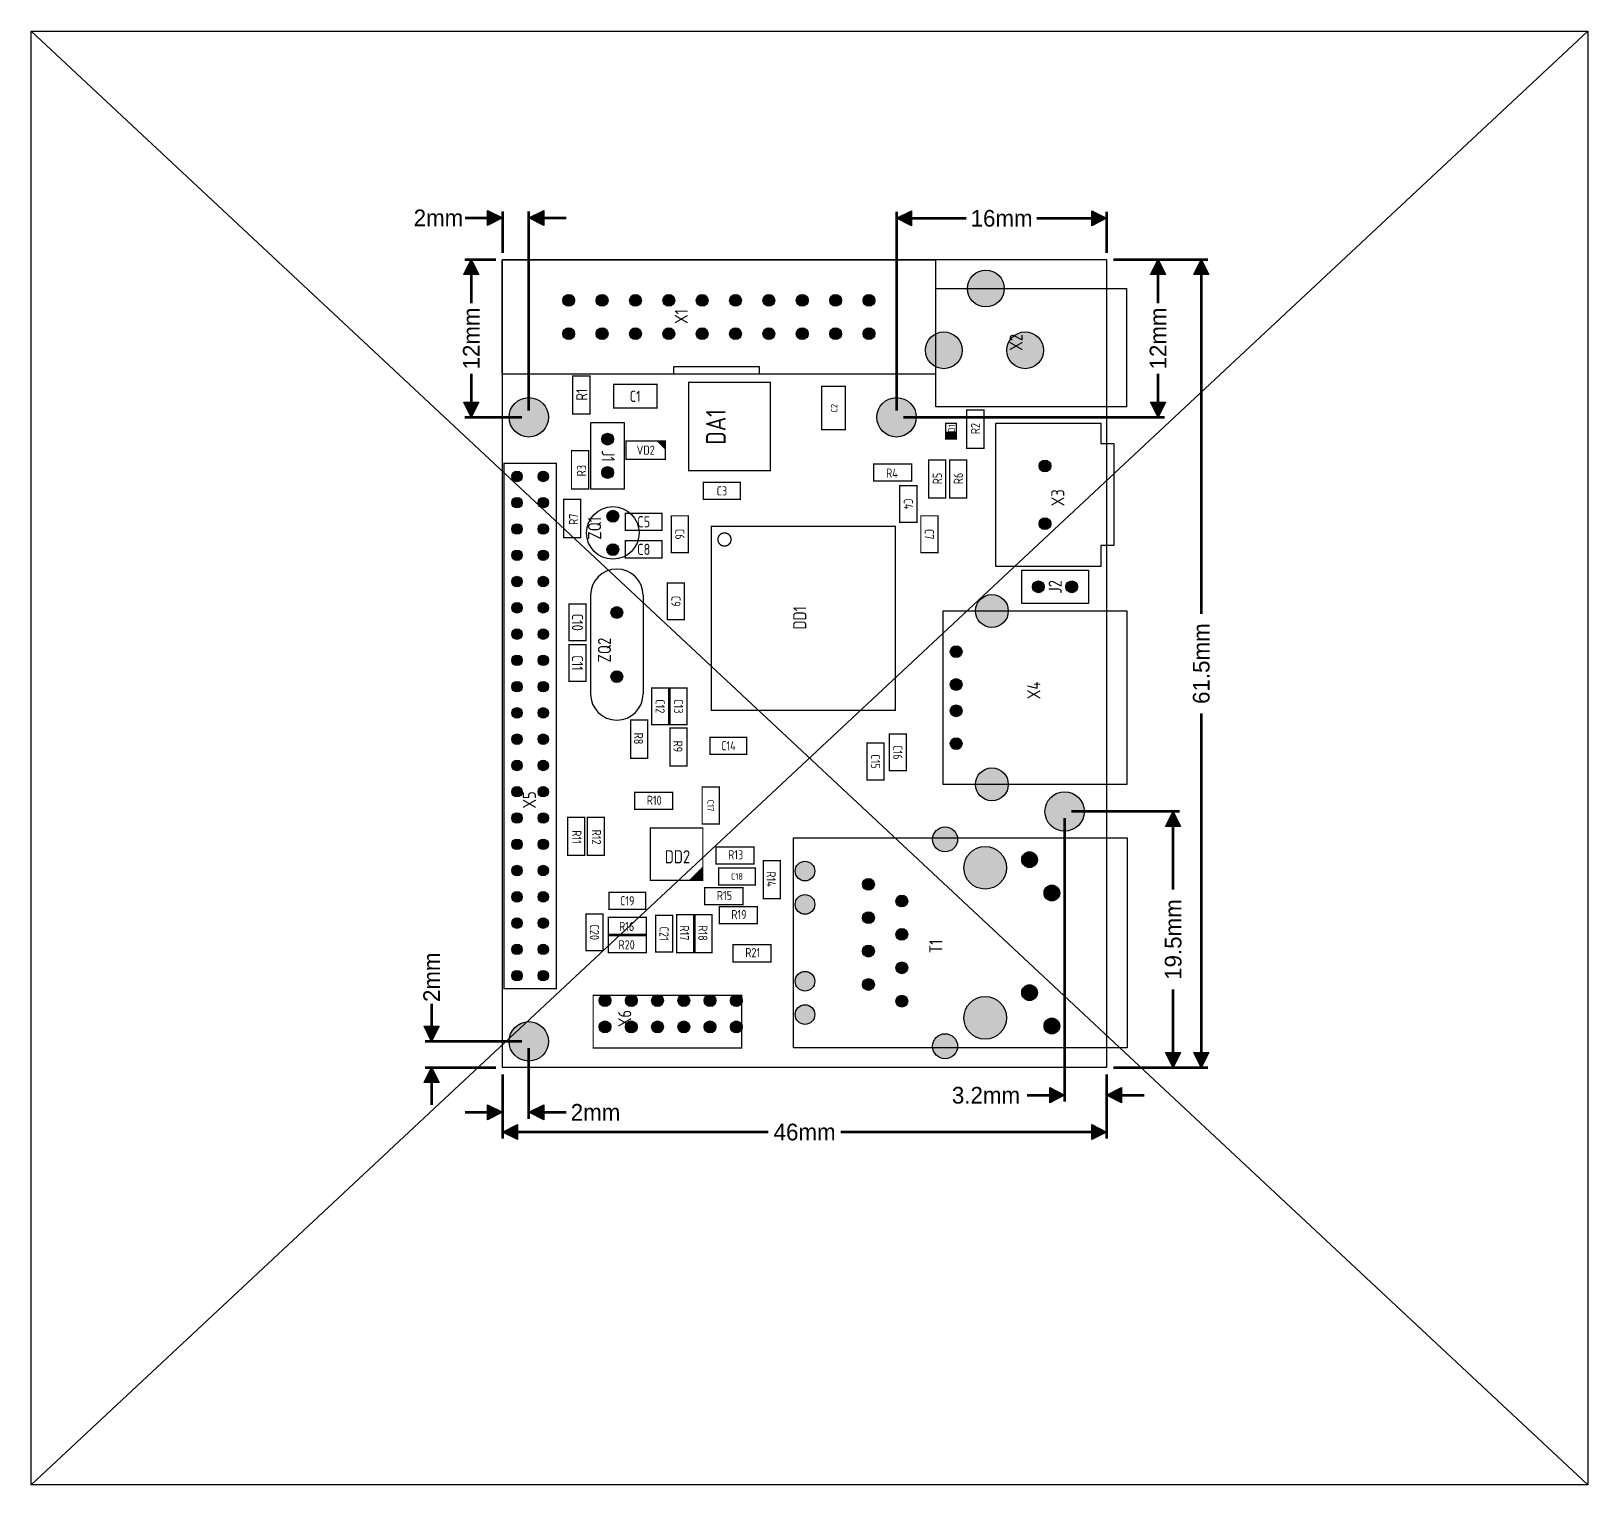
# Model space of a CAD drawing. Extents: x -4 to 245, y 45 to 374.
# Drawn here: x 117.5 to 236, y 263.7 to 374.4 of the extents above; entities that cross this region are included whole.
import ezdxf
from ezdxf.enums import TextEntityAlignment as Align

# ---------------------------------------------------------------- set-up
doc = ezdxf.new("R2010")
doc.units = 0
doc.header["$MEASUREMENT"] = 0
doc.layers.get('0').update_dxf_attribs({"linetype": 'CONTINUOUS'})
for name, color, linetype in [('ASSEMBLY_OUTLINES_TOP', 102, 'CONTINUOUS'), ('ASSEMBLY_REF_DES_TOP', 119, 'CONTINUOUS'), ('BOARD_OUTLINE', 10, 'CONTINUOUS'), ('MOUNTING_HOLES_LAYER_TOP', 42, 'CONTINUOUS'), ('PART_HOLES_LAYER_TOP', 30, 'CONTINUOUS')]:
    doc.layers.add(name, color=color, linetype=linetype)
doc.styles.add('GOST_TYPE_B', font='gost.ttf')
doc.styles.add('VERIBEST_GERBER_1', font='txt')

msp = doc.modelspace()

# ---------------------------------------------------------------- hatches: boundary and pattern name
at = {"layer": 'ASSEMBLY_OUTLINES_TOP'}
for points in [[(153.4, 360.14), (152.26, 359.57), (152.26, 360.71)], [(155.4, 360.14), (156.54, 360.71), (156.54, 359.57)], [(183.4, 360.11), (184.54, 360.68), (184.54, 359.53)], [(199.4, 360.11), (198.26, 359.53), (198.26, 360.68)], [(151.02, 356.96), (151.59, 355.82), (150.45, 355.82)], [(203.31, 356.96), (203.88, 355.82), (202.74, 355.82)], [(206.6, 356.96), (207.17, 355.82), (206.03, 355.82)], [(151.02, 344.96), (150.45, 346.11), (151.59, 346.11)], [(203.31, 344.96), (202.74, 346.11), (203.88, 346.11)], [(204.46, 314.96), (205.03, 313.82), (203.89, 313.82)], [(148, 297.46), (147.43, 298.61), (148.57, 298.61)], [(204.46, 295.46), (203.89, 296.61), (205.03, 296.61)], [(206.6, 295.46), (206.03, 296.61), (207.17, 296.61)], [(148, 295.46), (148.57, 294.32), (147.43, 294.32)], [(196.2, 293.36), (195.06, 292.79), (195.06, 293.94)], [(199.4, 293.36), (200.54, 293.94), (200.54, 292.79)], [(153.4, 292.06), (152.26, 291.49), (152.26, 292.64)], [(155.4, 292.06), (156.54, 292.64), (156.54, 291.49)], [(153.4, 290.56), (154.54, 291.14), (154.54, 289.99)], [(199.4, 290.56), (198.26, 289.99), (198.26, 291.14)]]:
    msp.add_hatch(color=256, dxfattribs=at).paths.add_polyline_path(points, flags=0)
at = {"layer": 'MOUNTING_HOLES_LAYER_TOP'}
h = msp.add_hatch(color=256, dxfattribs=at)
edge = h.paths.add_edge_path()
edge.add_arc((155.4, 344.96), 1.5, 0, 360)
h = msp.add_hatch(color=256, dxfattribs=at)
edge = h.paths.add_edge_path()
edge.add_arc((183.4, 344.96), 1.5, 0, 360)
h = msp.add_hatch(color=256, dxfattribs=at)
edge = h.paths.add_edge_path()
edge.add_arc((196.2, 314.96), 1.5, 0, 360)
h = msp.add_hatch(color=256, dxfattribs=at)
edge = h.paths.add_edge_path()
edge.add_arc((190.15, 310.67), 1.62, 0, 360)
h = msp.add_hatch(color=256, dxfattribs=at)
edge = h.paths.add_edge_path()
edge.add_arc((190.15, 299.25), 1.62, 0, 360)
h = msp.add_hatch(color=256, dxfattribs=at)
edge = h.paths.add_edge_path()
edge.add_arc((155.4, 297.46), 1.5, 0, 360)
at = {"layer": 'PART_HOLES_LAYER_TOP'}
h = msp.add_hatch(color=256, dxfattribs=at)
edge = h.paths.add_edge_path()
edge.add_arc((190.2, 354.76), 1.4, 0, 360)
h = msp.add_hatch(color=256, dxfattribs=at)
edge = h.paths.add_edge_path()
edge.add_arc((158.44, 353.86), 0.45, 0, 360)
h = msp.add_hatch(color=256, dxfattribs=at)
edge = h.paths.add_edge_path()
edge.add_arc((160.98, 353.86), 0.45, 0, 360)
h = msp.add_hatch(color=256, dxfattribs=at)
edge = h.paths.add_edge_path()
edge.add_arc((163.52, 353.86), 0.45, 0, 360)
h = msp.add_hatch(color=256, dxfattribs=at)
edge = h.paths.add_edge_path()
edge.add_arc((166.06, 353.86), 0.45, 0, 360)
h = msp.add_hatch(color=256, dxfattribs=at)
edge = h.paths.add_edge_path()
edge.add_arc((168.6, 353.86), 0.45, 0, 360)
h = msp.add_hatch(color=256, dxfattribs=at)
edge = h.paths.add_edge_path()
edge.add_arc((171.14, 353.86), 0.45, 0, 360)
h = msp.add_hatch(color=256, dxfattribs=at)
edge = h.paths.add_edge_path()
edge.add_arc((173.68, 353.86), 0.45, 0, 360)
h = msp.add_hatch(color=256, dxfattribs=at)
edge = h.paths.add_edge_path()
edge.add_arc((176.22, 353.86), 0.45, 0, 360)
h = msp.add_hatch(color=256, dxfattribs=at)
edge = h.paths.add_edge_path()
edge.add_arc((178.76, 353.86), 0.45, 0, 360)
h = msp.add_hatch(color=256, dxfattribs=at)
edge = h.paths.add_edge_path()
edge.add_arc((181.3, 353.86), 0.45, 0, 360)
h = msp.add_hatch(color=256, dxfattribs=at)
edge = h.paths.add_edge_path()
edge.add_arc((158.44, 351.32), 0.45, 0, 360)
h = msp.add_hatch(color=256, dxfattribs=at)
edge = h.paths.add_edge_path()
edge.add_arc((160.98, 351.32), 0.45, 0, 360)
h = msp.add_hatch(color=256, dxfattribs=at)
edge = h.paths.add_edge_path()
edge.add_arc((163.52, 351.32), 0.45, 0, 360)
h = msp.add_hatch(color=256, dxfattribs=at)
edge = h.paths.add_edge_path()
edge.add_arc((166.06, 351.32), 0.45, 0, 360)
h = msp.add_hatch(color=256, dxfattribs=at)
edge = h.paths.add_edge_path()
edge.add_arc((168.6, 351.32), 0.45, 0, 360)
h = msp.add_hatch(color=256, dxfattribs=at)
edge = h.paths.add_edge_path()
edge.add_arc((171.14, 351.32), 0.45, 0, 360)
h = msp.add_hatch(color=256, dxfattribs=at)
edge = h.paths.add_edge_path()
edge.add_arc((173.68, 351.32), 0.45, 0, 360)
h = msp.add_hatch(color=256, dxfattribs=at)
edge = h.paths.add_edge_path()
edge.add_arc((176.22, 351.32), 0.45, 0, 360)
h = msp.add_hatch(color=256, dxfattribs=at)
edge = h.paths.add_edge_path()
edge.add_arc((178.76, 351.32), 0.45, 0, 360)
h = msp.add_hatch(color=256, dxfattribs=at)
edge = h.paths.add_edge_path()
edge.add_arc((181.3, 351.32), 0.45, 0, 360)
h = msp.add_hatch(color=256, dxfattribs=at)
edge = h.paths.add_edge_path()
edge.add_arc((187, 350.06), 1.4, 0, 360)
h = msp.add_hatch(color=256, dxfattribs=at)
edge = h.paths.add_edge_path()
edge.add_arc((193.2, 350.06), 1.4, 0, 360)
h = msp.add_hatch(color=256, dxfattribs=at)
edge = h.paths.add_edge_path()
edge.add_arc((161.4, 343.3), 0.45, 0, 360)
h = msp.add_hatch(color=256, dxfattribs=at)
edge = h.paths.add_edge_path()
edge.add_arc((194.7, 341.26), 0.45, 0, 360)
h = msp.add_hatch(color=256, dxfattribs=at)
edge = h.paths.add_edge_path()
edge.add_arc((154.5, 340.46), 0.4, 0, 360)
h = msp.add_hatch(color=256, dxfattribs=at)
edge = h.paths.add_edge_path()
edge.add_arc((156.5, 340.46), 0.4, 0, 360)
h = msp.add_hatch(color=256, dxfattribs=at)
edge = h.paths.add_edge_path()
edge.add_arc((161.4, 340.76), 0.45, 0, 360)
h = msp.add_hatch(color=256, dxfattribs=at)
edge = h.paths.add_edge_path()
edge.add_arc((154.5, 338.46), 0.4, 0, 360)
h = msp.add_hatch(color=256, dxfattribs=at)
edge = h.paths.add_edge_path()
edge.add_arc((156.5, 338.46), 0.4, 0, 360)
h = msp.add_hatch(color=256, dxfattribs=at)
edge = h.paths.add_edge_path()
edge.add_arc((161.8, 337.43), 0.45, 0, 360)
h = msp.add_hatch(color=256, dxfattribs=at)
edge = h.paths.add_edge_path()
edge.add_arc((154.5, 336.46), 0.4, 0, 360)
h = msp.add_hatch(color=256, dxfattribs=at)
edge = h.paths.add_edge_path()
edge.add_arc((156.5, 336.46), 0.4, 0, 360)
h = msp.add_hatch(color=256, dxfattribs=at)
edge = h.paths.add_edge_path()
edge.add_arc((194.7, 336.86), 0.45, 0, 360)
h = msp.add_hatch(color=256, dxfattribs=at)
edge = h.paths.add_edge_path()
edge.add_arc((154.5, 334.46), 0.4, 0, 360)
h = msp.add_hatch(color=256, dxfattribs=at)
edge = h.paths.add_edge_path()
edge.add_arc((156.5, 334.46), 0.4, 0, 360)
h = msp.add_hatch(color=256, dxfattribs=at)
edge = h.paths.add_edge_path()
edge.add_arc((161.8, 334.89), 0.45, 0, 360)
h = msp.add_hatch(color=256, dxfattribs=at)
edge = h.paths.add_edge_path()
edge.add_arc((154.5, 332.46), 0.4, 0, 360)
h = msp.add_hatch(color=256, dxfattribs=at)
edge = h.paths.add_edge_path()
edge.add_arc((156.5, 332.46), 0.4, 0, 360)
h = msp.add_hatch(color=256, dxfattribs=at)
edge = h.paths.add_edge_path()
edge.add_arc((194.2, 332.06), 0.45, 0, 360)
h = msp.add_hatch(color=256, dxfattribs=at)
edge = h.paths.add_edge_path()
edge.add_arc((196.74, 332.06), 0.45, 0, 360)
h = msp.add_hatch(color=256, dxfattribs=at)
edge = h.paths.add_edge_path()
edge.add_arc((154.5, 330.46), 0.4, 0, 360)
h = msp.add_hatch(color=256, dxfattribs=at)
edge = h.paths.add_edge_path()
edge.add_arc((156.5, 330.46), 0.4, 0, 360)
h = msp.add_hatch(color=256, dxfattribs=at)
edge = h.paths.add_edge_path()
edge.add_arc((190.66, 330.22), 1.25, 0, 360)
h = msp.add_hatch(color=256, dxfattribs=at)
edge = h.paths.add_edge_path()
edge.add_arc((162.1, 330.1), 0.45, 0, 360)
h = msp.add_hatch(color=256, dxfattribs=at)
edge = h.paths.add_edge_path()
edge.add_arc((154.5, 328.46), 0.4, 0, 360)
h = msp.add_hatch(color=256, dxfattribs=at)
edge = h.paths.add_edge_path()
edge.add_arc((156.5, 328.46), 0.4, 0, 360)
h = msp.add_hatch(color=256, dxfattribs=at)
edge = h.paths.add_edge_path()
edge.add_arc((187.94, 327.12), 0.45, 0, 360)
h = msp.add_hatch(color=256, dxfattribs=at)
edge = h.paths.add_edge_path()
edge.add_arc((154.5, 326.46), 0.4, 0, 360)
h = msp.add_hatch(color=256, dxfattribs=at)
edge = h.paths.add_edge_path()
edge.add_arc((156.5, 326.46), 0.4, 0, 360)
h = msp.add_hatch(color=256, dxfattribs=at)
edge = h.paths.add_edge_path()
edge.add_arc((154.5, 324.46), 0.4, 0, 360)
h = msp.add_hatch(color=256, dxfattribs=at)
edge = h.paths.add_edge_path()
edge.add_arc((156.5, 324.46), 0.4, 0, 360)
h = msp.add_hatch(color=256, dxfattribs=at)
edge = h.paths.add_edge_path()
edge.add_arc((162.1, 325.22), 0.45, 0, 360)
h = msp.add_hatch(color=256, dxfattribs=at)
edge = h.paths.add_edge_path()
edge.add_arc((187.94, 324.62), 0.45, 0, 360)
h = msp.add_hatch(color=256, dxfattribs=at)
edge = h.paths.add_edge_path()
edge.add_arc((154.5, 322.46), 0.4, 0, 360)
h = msp.add_hatch(color=256, dxfattribs=at)
edge = h.paths.add_edge_path()
edge.add_arc((156.5, 322.46), 0.4, 0, 360)
h = msp.add_hatch(color=256, dxfattribs=at)
edge = h.paths.add_edge_path()
edge.add_arc((187.94, 322.62), 0.45, 0, 360)
h = msp.add_hatch(color=256, dxfattribs=at)
edge = h.paths.add_edge_path()
edge.add_arc((154.5, 320.46), 0.4, 0, 360)
h = msp.add_hatch(color=256, dxfattribs=at)
edge = h.paths.add_edge_path()
edge.add_arc((156.5, 320.46), 0.4, 0, 360)
h = msp.add_hatch(color=256, dxfattribs=at)
edge = h.paths.add_edge_path()
edge.add_arc((187.94, 320.12), 0.45, 0, 360)
h = msp.add_hatch(color=256, dxfattribs=at)
edge = h.paths.add_edge_path()
edge.add_arc((154.5, 318.46), 0.4, 0, 360)
h = msp.add_hatch(color=256, dxfattribs=at)
edge = h.paths.add_edge_path()
edge.add_arc((156.5, 318.46), 0.4, 0, 360)
h = msp.add_hatch(color=256, dxfattribs=at)
edge = h.paths.add_edge_path()
edge.add_arc((190.66, 317.02), 1.25, 0, 360)
h = msp.add_hatch(color=256, dxfattribs=at)
edge = h.paths.add_edge_path()
edge.add_arc((154.5, 316.46), 0.4, 0, 360)
h = msp.add_hatch(color=256, dxfattribs=at)
edge = h.paths.add_edge_path()
edge.add_arc((156.5, 316.46), 0.4, 0, 360)
h = msp.add_hatch(color=256, dxfattribs=at)
edge = h.paths.add_edge_path()
edge.add_arc((154.5, 314.46), 0.4, 0, 360)
h = msp.add_hatch(color=256, dxfattribs=at)
edge = h.paths.add_edge_path()
edge.add_arc((156.5, 314.46), 0.4, 0, 360)
h = msp.add_hatch(color=256, dxfattribs=at)
edge = h.paths.add_edge_path()
edge.add_arc((187.1, 312.83), 0.95, 0, 360)
h = msp.add_hatch(color=256, dxfattribs=at)
edge = h.paths.add_edge_path()
edge.add_arc((154.5, 312.46), 0.4, 0, 360)
h = msp.add_hatch(color=256, dxfattribs=at)
edge = h.paths.add_edge_path()
edge.add_arc((156.5, 312.46), 0.4, 0, 360)
h = msp.add_hatch(color=256, dxfattribs=at)
edge = h.paths.add_edge_path()
edge.add_arc((193.53, 311.29), 0.6, 0, 360)
h = msp.add_hatch(color=256, dxfattribs=at)
edge = h.paths.add_edge_path()
edge.add_arc((154.5, 310.46), 0.4, 0, 360)
h = msp.add_hatch(color=256, dxfattribs=at)
edge = h.paths.add_edge_path()
edge.add_arc((156.5, 310.46), 0.4, 0, 360)
h = msp.add_hatch(color=256, dxfattribs=at)
edge = h.paths.add_edge_path()
edge.add_arc((176.43, 310.42), 0.75, 0, 360)
h = msp.add_hatch(color=256, dxfattribs=at)
edge = h.paths.add_edge_path()
edge.add_arc((181.26, 309.41), 0.45, 0, 360)
h = msp.add_hatch(color=256, dxfattribs=at)
edge = h.paths.add_edge_path()
edge.add_arc((154.5, 308.46), 0.4, 0, 360)
h = msp.add_hatch(color=256, dxfattribs=at)
edge = h.paths.add_edge_path()
edge.add_arc((156.5, 308.46), 0.4, 0, 360)
h = msp.add_hatch(color=256, dxfattribs=at)
edge = h.paths.add_edge_path()
edge.add_arc((176.43, 307.88), 0.75, 0, 360)
h = msp.add_hatch(color=256, dxfattribs=at)
edge = h.paths.add_edge_path()
edge.add_arc((183.8, 308.14), 0.45, 0, 360)
h = msp.add_hatch(color=256, dxfattribs=at)
edge = h.paths.add_edge_path()
edge.add_arc((195.23, 308.75), 0.6, 0, 360)
h = msp.add_hatch(color=256, dxfattribs=at)
edge = h.paths.add_edge_path()
edge.add_arc((181.26, 306.87), 0.45, 0, 360)
h = msp.add_hatch(color=256, dxfattribs=at)
edge = h.paths.add_edge_path()
edge.add_arc((154.5, 306.46), 0.4, 0, 360)
h = msp.add_hatch(color=256, dxfattribs=at)
edge = h.paths.add_edge_path()
edge.add_arc((156.5, 306.46), 0.4, 0, 360)
h = msp.add_hatch(color=256, dxfattribs=at)
edge = h.paths.add_edge_path()
edge.add_arc((183.8, 305.6), 0.45, 0, 360)
h = msp.add_hatch(color=256, dxfattribs=at)
edge = h.paths.add_edge_path()
edge.add_arc((154.5, 304.46), 0.4, 0, 360)
h = msp.add_hatch(color=256, dxfattribs=at)
edge = h.paths.add_edge_path()
edge.add_arc((156.5, 304.46), 0.4, 0, 360)
h = msp.add_hatch(color=256, dxfattribs=at)
edge = h.paths.add_edge_path()
edge.add_arc((181.26, 304.33), 0.45, 0, 360)
h = msp.add_hatch(color=256, dxfattribs=at)
edge = h.paths.add_edge_path()
edge.add_arc((183.8, 303.06), 0.45, 0, 360)
h = msp.add_hatch(color=256, dxfattribs=at)
edge = h.paths.add_edge_path()
edge.add_arc((154.5, 302.46), 0.4, 0, 360)
h = msp.add_hatch(color=256, dxfattribs=at)
edge = h.paths.add_edge_path()
edge.add_arc((156.5, 302.46), 0.4, 0, 360)
h = msp.add_hatch(color=256, dxfattribs=at)
edge = h.paths.add_edge_path()
edge.add_arc((176.43, 302.04), 0.75, 0, 360)
h = msp.add_hatch(color=256, dxfattribs=at)
edge = h.paths.add_edge_path()
edge.add_arc((181.26, 301.79), 0.45, 0, 360)
h = msp.add_hatch(color=256, dxfattribs=at)
edge = h.paths.add_edge_path()
edge.add_arc((193.53, 301.17), 0.6, 0, 360)
h = msp.add_hatch(color=256, dxfattribs=at)
edge = h.paths.add_edge_path()
edge.add_arc((161.2, 300.56), 0.45, 0, 360)
h = msp.add_hatch(color=256, dxfattribs=at)
edge = h.paths.add_edge_path()
edge.add_arc((163.2, 300.56), 0.45, 0, 360)
h = msp.add_hatch(color=256, dxfattribs=at)
edge = h.paths.add_edge_path()
edge.add_arc((165.2, 300.56), 0.45, 0, 360)
h = msp.add_hatch(color=256, dxfattribs=at)
edge = h.paths.add_edge_path()
edge.add_arc((167.2, 300.56), 0.45, 0, 360)
h = msp.add_hatch(color=256, dxfattribs=at)
edge = h.paths.add_edge_path()
edge.add_arc((169.2, 300.56), 0.45, 0, 360)
h = msp.add_hatch(color=256, dxfattribs=at)
edge = h.paths.add_edge_path()
edge.add_arc((171.2, 300.56), 0.45, 0, 360)
h = msp.add_hatch(color=256, dxfattribs=at)
edge = h.paths.add_edge_path()
edge.add_arc((176.43, 299.5), 0.75, 0, 360)
h = msp.add_hatch(color=256, dxfattribs=at)
edge = h.paths.add_edge_path()
edge.add_arc((183.8, 300.52), 0.45, 0, 360)
h = msp.add_hatch(color=256, dxfattribs=at)
edge = h.paths.add_edge_path()
edge.add_arc((161.2, 298.56), 0.45, 0, 360)
h = msp.add_hatch(color=256, dxfattribs=at)
edge = h.paths.add_edge_path()
edge.add_arc((163.2, 298.56), 0.45, 0, 360)
h = msp.add_hatch(color=256, dxfattribs=at)
edge = h.paths.add_edge_path()
edge.add_arc((165.2, 298.56), 0.45, 0, 360)
h = msp.add_hatch(color=256, dxfattribs=at)
edge = h.paths.add_edge_path()
edge.add_arc((167.2, 298.56), 0.45, 0, 360)
h = msp.add_hatch(color=256, dxfattribs=at)
edge = h.paths.add_edge_path()
edge.add_arc((169.2, 298.56), 0.45, 0, 360)
h = msp.add_hatch(color=256, dxfattribs=at)
edge = h.paths.add_edge_path()
edge.add_arc((171.2, 298.56), 0.45, 0, 360)
h = msp.add_hatch(color=256, dxfattribs=at)
edge = h.paths.add_edge_path()
edge.add_arc((195.23, 298.63), 0.6, 0, 360)
h = msp.add_hatch(color=256, dxfattribs=at)
edge = h.paths.add_edge_path()
edge.add_arc((187.1, 297.09), 0.95, 0, 360)

# ---------------------------------------------------------------- linework, layer by layer
at = {"linetype": 'Continuous'}
for p, q in [((117.5, 374.35), (236.04, 263.7)), ((236.04, 374.35), (117.5, 263.7))]:
    msp.add_line(p, q, dxfattribs=at)
msp.add_lwpolyline([(117.5, 374.35), (236.04, 374.35), (236.04, 263.7), (117.5, 263.7)], close=True, dxfattribs=at)
at = {"layer": 'ASSEMBLY_OUTLINES_TOP'}
for points in [[(153.4, 360.14), (152.26, 359.57), (152.26, 360.71)], [(155.4, 360.14), (156.54, 360.71), (156.54, 359.57)], [(183.4, 360.11), (184.54, 360.68), (184.54, 359.53)], [(199.4, 360.11), (198.26, 359.53), (198.26, 360.68)], [(151.02, 356.96), (151.59, 355.82), (150.45, 355.82)], [(153.37, 348.24), (153.37, 356.94), (186.37, 356.94), (186.37, 348.24)], [(203.31, 356.96), (203.88, 355.82), (202.74, 355.82)], [(206.6, 356.96), (207.17, 355.82), (206.03, 355.82)], [(186.4, 345.76), (186.4, 354.76), (200.9, 354.76), (200.9, 345.76)], [(166.44, 348.24), (166.44, 348.82), (172.94, 348.82), (172.94, 348.24)], [(151.02, 344.96), (150.45, 346.11), (151.59, 346.11)], [(203.31, 344.96), (202.74, 346.11), (203.88, 346.11)], [(160.13, 339.49), (160.13, 344.57), (162.67, 344.57), (162.67, 339.49)], [(199.95, 335.21), (198.95, 335.21), (198.95, 333.61), (190.95, 333.61), (190.95, 344.51), (198.95, 344.51), (198.95, 342.96), (199.95, 342.96)], [(192.93, 330.79), (192.93, 333.33), (198.01, 333.33), (198.01, 330.79)], [(186.94, 317.02), (186.94, 330.22), (200.94, 330.22), (200.94, 317.02)], [(204.46, 314.96), (205.03, 313.82), (203.89, 313.82)], [(175.55, 296.96), (175.55, 312.96), (200.95, 312.96), (200.95, 296.96)], [(148, 297.46), (147.43, 298.61), (148.57, 298.61)], [(204.46, 295.46), (203.89, 296.61), (205.03, 296.61)], [(206.6, 295.46), (206.03, 296.61), (207.17, 296.61)], [(148, 295.46), (148.57, 294.32), (147.43, 294.32)], [(196.2, 293.36), (195.06, 292.79), (195.06, 293.94)], [(199.4, 293.36), (200.54, 293.94), (200.54, 292.79)], [(153.4, 292.06), (152.26, 291.49), (152.26, 292.64)], [(155.4, 292.06), (156.54, 292.64), (156.54, 291.49)], [(153.4, 290.56), (154.54, 291.14), (154.54, 289.99)], [(199.4, 290.56), (198.26, 289.99), (198.26, 291.14)]]:
    msp.add_lwpolyline(points, close=True, dxfattribs=at)
for points, const_width in [([(153.4, 357.47), (153.4, 360.65)], 0.203), ([(155.4, 345.47), (155.4, 360.65)], 0.203), ([(183.4, 345.47), (183.4, 360.61)], 0.203), ([(199.4, 357.47), (199.4, 360.61)], 0.203), ([(152.83, 360.14), (150.54, 360.14)], 0.203), ([(155.97, 360.14), (158.26, 360.14)], 0.203), ([(183.97, 360.11), (188.72, 360.11)], 0.203), ([(194.08, 360.11), (198.83, 360.11)], 0.203), ([(152.89, 356.96), (150.51, 356.96)], 0.203), ([(199.91, 356.96), (207.11, 356.96)], 0.203), ([(199.91, 356.96), (203.82, 356.96)], 0.203), ([(151.02, 356.39), (151.02, 353.64)], 0.203), ([(203.31, 356.39), (203.31, 353.64)], 0.203), ([(206.6, 356.39), (206.6, 330)], 0.203), ([(151.02, 348.28), (151.02, 345.54)], 0.203), ([(203.31, 348.28), (203.31, 345.54)], 0.203), ([(154.89, 344.96), (150.51, 344.96)], 0.203), ([(183.91, 344.96), (203.82, 344.96)], 0.203), ([(187.95, 343.81), (187.15, 343.81)], 0.1), ([(187.95, 343.71), (187.15, 343.71)], 0.1), ([(165.2, 343.16), (165.8, 342.56)], 0.1), ([(165.3, 343.16), (165.8, 342.66)], 0.1), ([(165.4, 343.16), (165.8, 342.76)], 0.1), ([(165.5, 343.16), (165.8, 342.86)], 0.1), ([(165.6, 343.16), (165.8, 342.96)], 0.1), ([(165.7, 343.16), (165.8, 343.06)], 0.1), ([(187.95, 343.61), (187.15, 343.61)], 0.1), ([(187.95, 343.51), (187.15, 343.51)], 0.1), ([(187.95, 343.41), (187.15, 343.41)], 0.1), ([(187.95, 343.31), (187.15, 343.31)], 0.1), ([(206.6, 322.43), (206.6, 296.04)], 0.203), ([(196.2, 314.46), (196.2, 292.86)], 0.203), ([(196.71, 314.96), (204.97, 314.96)], 0.203), ([(204.46, 314.39), (204.46, 309)], 0.203), ([(167.65, 309.71), (168.65, 310.71)], 0.1), ([(167.75, 309.71), (168.65, 310.61)], 0.1), ([(167.85, 309.71), (168.65, 310.51)], 0.1), ([(167.95, 309.71), (168.65, 310.41)], 0.1), ([(168.05, 309.71), (168.65, 310.31)], 0.1), ([(168.15, 309.71), (168.65, 310.21)], 0.1), ([(168.25, 309.71), (168.65, 310.11)], 0.1), ([(168.35, 309.71), (168.65, 310.01)], 0.1), ([(168.45, 309.71), (168.65, 309.91)], 0.1), ([(168.55, 309.71), (168.65, 309.81)], 0.1), ([(204.46, 301.43), (204.46, 296.04)], 0.203), ([(148, 298.04), (148, 300.32)], 0.203), ([(154.89, 297.46), (147.49, 297.46)], 0.203), ([(155.4, 296.96), (155.4, 291.56)], 0.203), ([(152.89, 295.46), (147.49, 295.46)], 0.203), ([(199.91, 295.46), (207.11, 295.46)], 0.203), ([(199.91, 295.46), (204.97, 295.46)], 0.203), ([(148, 294.89), (148, 292.61)], 0.203), ([(153.4, 294.96), (153.4, 290.06)], 0.203), ([(153.4, 294.96), (153.4, 291.56)], 0.203), ([(199.4, 294.96), (199.4, 290.06)], 0.203), ([(199.4, 294.96), (199.4, 292.86)], 0.203), ([(195.63, 293.36), (193.34, 293.36)], 0.203), ([(199.97, 293.36), (202.26, 293.36)], 0.203), ([(152.83, 292.06), (150.54, 292.06)], 0.203), ([(155.97, 292.06), (158.26, 292.06)], 0.203), ([(153.97, 290.56), (173.65, 290.56)], 0.203), ([(179.15, 290.56), (198.83, 290.56)], 0.203)]:
    msp.add_lwpolyline(points, dxfattribs=dict(at, const_width=const_width))
at = {"layer": 'ASSEMBLY_OUTLINES_TOP', "const_width": 0.1}
for points in [[(158.75, 345.21), (158.75, 348.11), (160.05, 348.11), (160.05, 345.21)], [(161.85, 345.66), (161.85, 347.46), (165.15, 347.46), (165.15, 345.66)], [(167.58, 340.9), (167.58, 347.63), (173.8, 347.63), (173.8, 340.9)], [(177.7, 344.01), (177.7, 347.31), (179.5, 347.31), (179.5, 344.01)], [(188.75, 342.61), (188.75, 345.51), (190.05, 345.51), (190.05, 342.61)], [(187.15, 343.31), (187.15, 344.51), (187.95, 344.51), (187.95, 343.31)], [(162.8, 341.76), (162.8, 343.16), (165.8, 343.16), (165.8, 341.76)], [(153.5, 301.46), (153.5, 341.46), (157.5, 341.46), (157.5, 301.46)], [(158.65, 339.51), (158.65, 342.41), (159.95, 342.41), (159.95, 339.51)], [(181.65, 340.11), (181.65, 341.41), (184.55, 341.41), (184.55, 340.11)], [(185.85, 338.81), (185.85, 341.71), (187.15, 341.71), (187.15, 338.81)], [(187.45, 338.81), (187.45, 341.71), (188.75, 341.71), (188.75, 338.81)], [(168.7, 338.71), (168.7, 340.01), (171.5, 340.01), (171.5, 338.71)], [(183.65, 336.96), (183.65, 339.76), (184.95, 339.76), (184.95, 336.96)], [(158.05, 335.81), (158.05, 338.71), (159.35, 338.71), (159.35, 335.81)], [(162.75, 336.36), (162.75, 337.66), (165.55, 337.66), (165.55, 336.36)], [(166.25, 334.66), (166.25, 337.46), (167.55, 337.46), (167.55, 334.66)], [(169.3, 322.66), (169.3, 336.66), (183.3, 336.66), (183.3, 322.66)], [(185.25, 334.66), (185.25, 337.46), (186.55, 337.46), (186.55, 334.66)], [(162.75, 334.26), (162.75, 335.56), (165.55, 335.56), (165.55, 334.26)], [(165.95, 329.56), (165.95, 332.36), (167.25, 332.36), (167.25, 329.56)], [(158.45, 327.96), (158.45, 330.76), (159.75, 330.76), (159.75, 327.96)], [(158.45, 324.86), (158.45, 327.66), (159.75, 327.66), (159.75, 324.86)], [(164.75, 321.56), (164.75, 324.36), (166.05, 324.36), (166.05, 321.56)], [(166.15, 321.56), (166.15, 324.36), (167.45, 324.36), (167.45, 321.56)], [(163.15, 319.01), (163.15, 321.91), (164.45, 321.91), (164.45, 319.01)], [(166.15, 318.41), (166.15, 321.31), (167.45, 321.31), (167.45, 318.41)], [(169.2, 319.31), (169.2, 320.61), (172, 320.61), (172, 319.31)], [(181.15, 317.36), (181.15, 320.16), (182.45, 320.16), (182.45, 317.36)], [(182.85, 318.06), (182.85, 320.86), (184.15, 320.86), (184.15, 318.06)], [(168.6, 314.01), (168.6, 316.81), (169.9, 316.81), (169.9, 314.01)], [(163.45, 315.11), (163.45, 316.41), (166.35, 316.41), (166.35, 315.11)], [(158.35, 311.61), (158.35, 314.51), (159.65, 314.51), (159.65, 311.61)], [(159.85, 311.61), (159.85, 314.51), (161.15, 314.51), (161.15, 311.61)], [(164.65, 309.71), (164.65, 313.71), (168.65, 313.71), (168.65, 309.71)], [(169.65, 310.96), (169.65, 312.26), (172.55, 312.26), (172.55, 310.96)], [(169.85, 309.36), (169.85, 310.66), (172.65, 310.66), (172.65, 309.36)], [(173.25, 308.31), (173.25, 311.21), (174.55, 311.21), (174.55, 308.31)], [(161.5, 307.51), (161.5, 308.81), (164.3, 308.81), (164.3, 307.51)], [(168.8, 307.86), (168.8, 309.16), (171.7, 309.16), (171.7, 307.86)], [(159.75, 304.36), (159.75, 307.16), (161.05, 307.16), (161.05, 304.36)], [(165.05, 304.26), (165.05, 307.06), (166.35, 307.06), (166.35, 304.26)], [(166.65, 304.21), (166.65, 307.11), (167.95, 307.11), (167.95, 304.21)], [(168.05, 304.21), (168.05, 307.11), (169.35, 307.11), (169.35, 304.21)], [(169.9, 306.41), (169.9, 307.71), (172.8, 307.71), (172.8, 306.41)], [(161.45, 305.61), (161.45, 306.91), (164.35, 306.91), (164.35, 305.61)], [(161.45, 304.21), (161.45, 305.51), (164.35, 305.51), (164.35, 304.21)], [(170.95, 303.51), (170.95, 304.81), (173.85, 304.81), (173.85, 303.51)], [(160.3, 296.96), (160.3, 300.96), (171.6, 300.96), (171.6, 296.96)]]:
    msp.add_lwpolyline(points, close=True, dxfattribs=at)
msp.add_lwpolyline([(169.8, 335.66, -1), (170.8, 335.66, -1)], format="xyb", close=True, dxfattribs=at)
at = {"layer": 'ASSEMBLY_OUTLINES_TOP'}
for points in [[(164.1, 331.41, 1), (160.1, 331.41)], [(160.1, 323.91, 1), (164.1, 323.91)]]:
    msp.add_lwpolyline(points, format="xyb", dxfattribs=at)
for points in [[(160.1, 331.41), (160.1, 323.91)], [(164.1, 331.41), (164.1, 323.91)]]:
    msp.add_lwpolyline(points, dxfattribs=at)
msp.add_circle((161.8, 336.16), 2, dxfattribs=at)
at = {"layer": 'BOARD_OUTLINE'}
msp.add_lwpolyline([(153.4, 295.46), (153.4, 356.96), (199.4, 356.96), (199.4, 295.46)], close=True, dxfattribs=at)
at = {"layer": 'MOUNTING_HOLES_LAYER_TOP'}
for centre, radius in [((155.4, 344.96), 1.5), ((183.4, 344.96), 1.5), ((196.2, 314.96), 1.5), ((190.15, 310.67), 1.62), ((190.15, 299.25), 1.62), ((155.4, 297.46), 1.5)]:
    msp.add_circle(centre, radius, dxfattribs=at)
at = {"layer": 'PART_HOLES_LAYER_TOP'}
for centre, radius in [((190.2, 354.76), 1.4), ((158.44, 353.86), 0.45), ((160.98, 353.86), 0.45), ((163.52, 353.86), 0.45), ((166.06, 353.86), 0.45), ((168.6, 353.86), 0.45), ((171.14, 353.86), 0.45), ((173.68, 353.86), 0.45), ((176.22, 353.86), 0.45), ((178.76, 353.86), 0.45), ((181.3, 353.86), 0.45), ((158.44, 351.32), 0.45), ((160.98, 351.32), 0.45), ((163.52, 351.32), 0.45), ((166.06, 351.32), 0.45), ((168.6, 351.32), 0.45), ((171.14, 351.32), 0.45), ((173.68, 351.32), 0.45), ((176.22, 351.32), 0.45), ((178.76, 351.32), 0.45), ((181.3, 351.32), 0.45), ((187, 350.06), 1.4), ((193.2, 350.06), 1.4), ((161.4, 343.3), 0.45), ((194.7, 341.26), 0.45), ((154.5, 340.46), 0.4), ((156.5, 340.46), 0.4), ((161.4, 340.76), 0.45), ((154.5, 338.46), 0.4), ((156.5, 338.46), 0.4), ((161.8, 337.43), 0.45), ((154.5, 336.46), 0.4), ((156.5, 336.46), 0.4), ((194.7, 336.86), 0.45), ((154.5, 334.46), 0.4), ((156.5, 334.46), 0.4), ((161.8, 334.89), 0.45), ((154.5, 332.46), 0.4), ((156.5, 332.46), 0.4), ((194.2, 332.06), 0.45), ((196.74, 332.06), 0.45), ((154.5, 330.46), 0.4), ((156.5, 330.46), 0.4), ((190.66, 330.22), 1.25), ((162.1, 330.1), 0.45), ((154.5, 328.46), 0.4), ((156.5, 328.46), 0.4), ((187.94, 327.12), 0.45), ((154.5, 326.46), 0.4), ((156.5, 326.46), 0.4), ((154.5, 324.46), 0.4), ((156.5, 324.46), 0.4), ((162.1, 325.22), 0.45), ((187.94, 324.62), 0.45), ((154.5, 322.46), 0.4), ((156.5, 322.46), 0.4), ((187.94, 322.62), 0.45), ((154.5, 320.46), 0.4), ((156.5, 320.46), 0.4), ((187.94, 320.12), 0.45), ((154.5, 318.46), 0.4), ((156.5, 318.46), 0.4), ((190.66, 317.02), 1.25), ((154.5, 316.46), 0.4), ((156.5, 316.46), 0.4), ((154.5, 314.46), 0.4), ((156.5, 314.46), 0.4), ((187.1, 312.83), 0.95), ((154.5, 312.46), 0.4), ((156.5, 312.46), 0.4), ((193.53, 311.29), 0.6), ((154.5, 310.46), 0.4), ((156.5, 310.46), 0.4), ((176.43, 310.42), 0.75), ((181.26, 309.41), 0.45), ((154.5, 308.46), 0.4), ((156.5, 308.46), 0.4), ((176.43, 307.88), 0.75), ((183.8, 308.14), 0.45), ((195.23, 308.75), 0.6), ((181.26, 306.87), 0.45), ((154.5, 306.46), 0.4), ((156.5, 306.46), 0.4), ((183.8, 305.6), 0.45), ((154.5, 304.46), 0.4), ((156.5, 304.46), 0.4), ((181.26, 304.33), 0.45), ((183.8, 303.06), 0.45), ((154.5, 302.46), 0.4), ((156.5, 302.46), 0.4), ((176.43, 302.04), 0.75), ((181.26, 301.79), 0.45), ((193.53, 301.17), 0.6), ((161.2, 300.56), 0.45), ((163.2, 300.56), 0.45), ((165.2, 300.56), 0.45), ((167.2, 300.56), 0.45), ((169.2, 300.56), 0.45), ((171.2, 300.56), 0.45), ((176.43, 299.5), 0.75), ((183.8, 300.52), 0.45), ((161.2, 298.56), 0.45), ((163.2, 298.56), 0.45), ((165.2, 298.56), 0.45), ((167.2, 298.56), 0.45), ((169.2, 298.56), 0.45), ((171.2, 298.56), 0.45), ((195.23, 298.63), 0.6), ((187.1, 297.09), 0.95)]:
    msp.add_circle(centre, radius, dxfattribs=at)

# ---------------------------------------------------------------- texts
at = {"layer": 'ASSEMBLY_OUTLINES_TOP', "style": 'VERIBEST_GERBER_1'}
for s, p in [('2mm', (148.52, 360.14)), ('16mm', (191.4, 360.11)), ('3.2mm', (190.21, 293.36)), ('2mm', (160.48, 292.06)), ('46mm', (176.4, 290.56))]:
    msp.add_text(s, height=1.27, dxfattribs=at).set_placement(p, align=Align.MIDDLE_CENTER)
for s, p in [('12mm', (151.02, 350.96)), ('12mm', (203.31, 350.96)), ('61.5mm', (206.6, 326.21)), ('19.5mm', (204.46, 305.21)), ('2mm', (148, 302.34))]:
    msp.add_text(s, height=1.27, rotation=90, dxfattribs=at).set_placement(p, align=Align.MIDDLE_CENTER)
at = {"layer": 'ASSEMBLY_REF_DES_TOP', "style": 'GOST_TYPE_B'}
for s, p in [('X1', (167.81, 353.2)), ('X2', (193.3, 351.3)), ('ZQ1', (161.21, 337.39)), ('X4', (194.65, 324.84)), ('X6', (163.5, 299.85))]:
    msp.add_text(s, height=1, rotation=90, dxfattribs=at).set_placement(p, align=Align.BOTTOM_RIGHT)
for s, height, rotation, p in [('R1', 0.85, 90, (159.43, 346.69)), ('DA1', 1.5, 90, (169.64, 344.23)), ('C2', 0.5, 90, (178.65, 345.65)), ('VD1', 0.5, 90, (187.6, 343.9)), ('R2', 0.7, 90, (189.41, 344.1)), ('J1', 1, 270, (161.45, 342.01)), ('R3', 0.7, 90, (159.41, 340.9)), ('R5', 0.7, 90, (186.51, 340.3)), ('R6', 0.7, 90, (188.11, 340.3)), ('X3', 1, 90, (195.68, 338.84)), ('C4', 0.7, 270, (184.3, 338.36)), ('R7', 0.7, 90, (158.81, 337.2)), ('C6', 0.7, 270, (166.9, 336.06)), ('C7', 0.7, 270, (185.9, 336.06)), ('J2', 1, 90, (195.48, 332.05)), ('C9', 0.7, 270, (166.6, 330.96)), ('C10', 0.85, 270, (159.1, 329.36)), ('DD1', 1, 90, (176.03, 329.7)), ('ZQ2', 1, 90, (161.16, 327.24)), ('C11', 0.85, 270, (159.1, 326.26)), ('C12', 0.7, 270, (165.4, 322.96)), ('C13', 0.7, 270, (166.8, 322.96)), ('R8', 0.7, 270, (163.75, 320.51)), ('R9', 0.7, 270, (166.75, 319.91)), ('C15', 0.7, 270, (181.8, 318.76)), ('C16', 0.7, 270, (183.5, 319.46)), ('X5', 1, 90, (155.44, 315.84)), ('C17', 0.5, 270, (169.25, 315.41)), ('R11', 0.7, 270, (159.05, 313.01)), ('R12', 0.7, 270, (160.55, 313.01)), ('R14', 0.7, 270, (173.85, 309.81)), ('C20', 0.7, 270, (160.4, 305.76)), ('C21', 0.7, 270, (165.7, 305.66)), ('R17', 0.7, 270, (167.25, 305.71)), ('R18', 0.7, 270, (168.65, 305.71)), ('T1', 1, 90, (186.39, 304.69))]:
    msp.add_text(s, height=height, rotation=rotation, dxfattribs=at).set_placement(p, align=Align.MIDDLE_CENTER)
for s, height, p in [('C1', 0.85, (163.5, 346.56)), ('VD2', 0.7, (164.3, 342.46)), ('R4', 0.7, (183.05, 340.71)), ('C3', 0.7, (170.1, 339.36)), ('C5', 0.85, (164.15, 337.01)), ('C8', 0.85, (164.15, 334.91)), ('C14', 0.7, (170.6, 319.96)), ('R10', 0.7, (164.95, 315.81)), ('DD2', 1, (166.72, 311.51)), ('R13', 0.7, (171.15, 311.66)), ('C18', 0.5, (171.25, 310.01)), ('C19', 0.7, (162.9, 308.16)), ('R15', 0.7, (170.3, 308.56)), ('R19', 0.7, (171.4, 307.11)), ('R16', 0.7, (162.85, 306.21)), ('R20', 0.7, (162.85, 304.81)), ('R21', 0.7, (172.45, 304.21))]:
    msp.add_text(s, height=height, dxfattribs=at).set_placement(p, align=Align.MIDDLE_CENTER)

doc.saveas('drawing.dxf')
